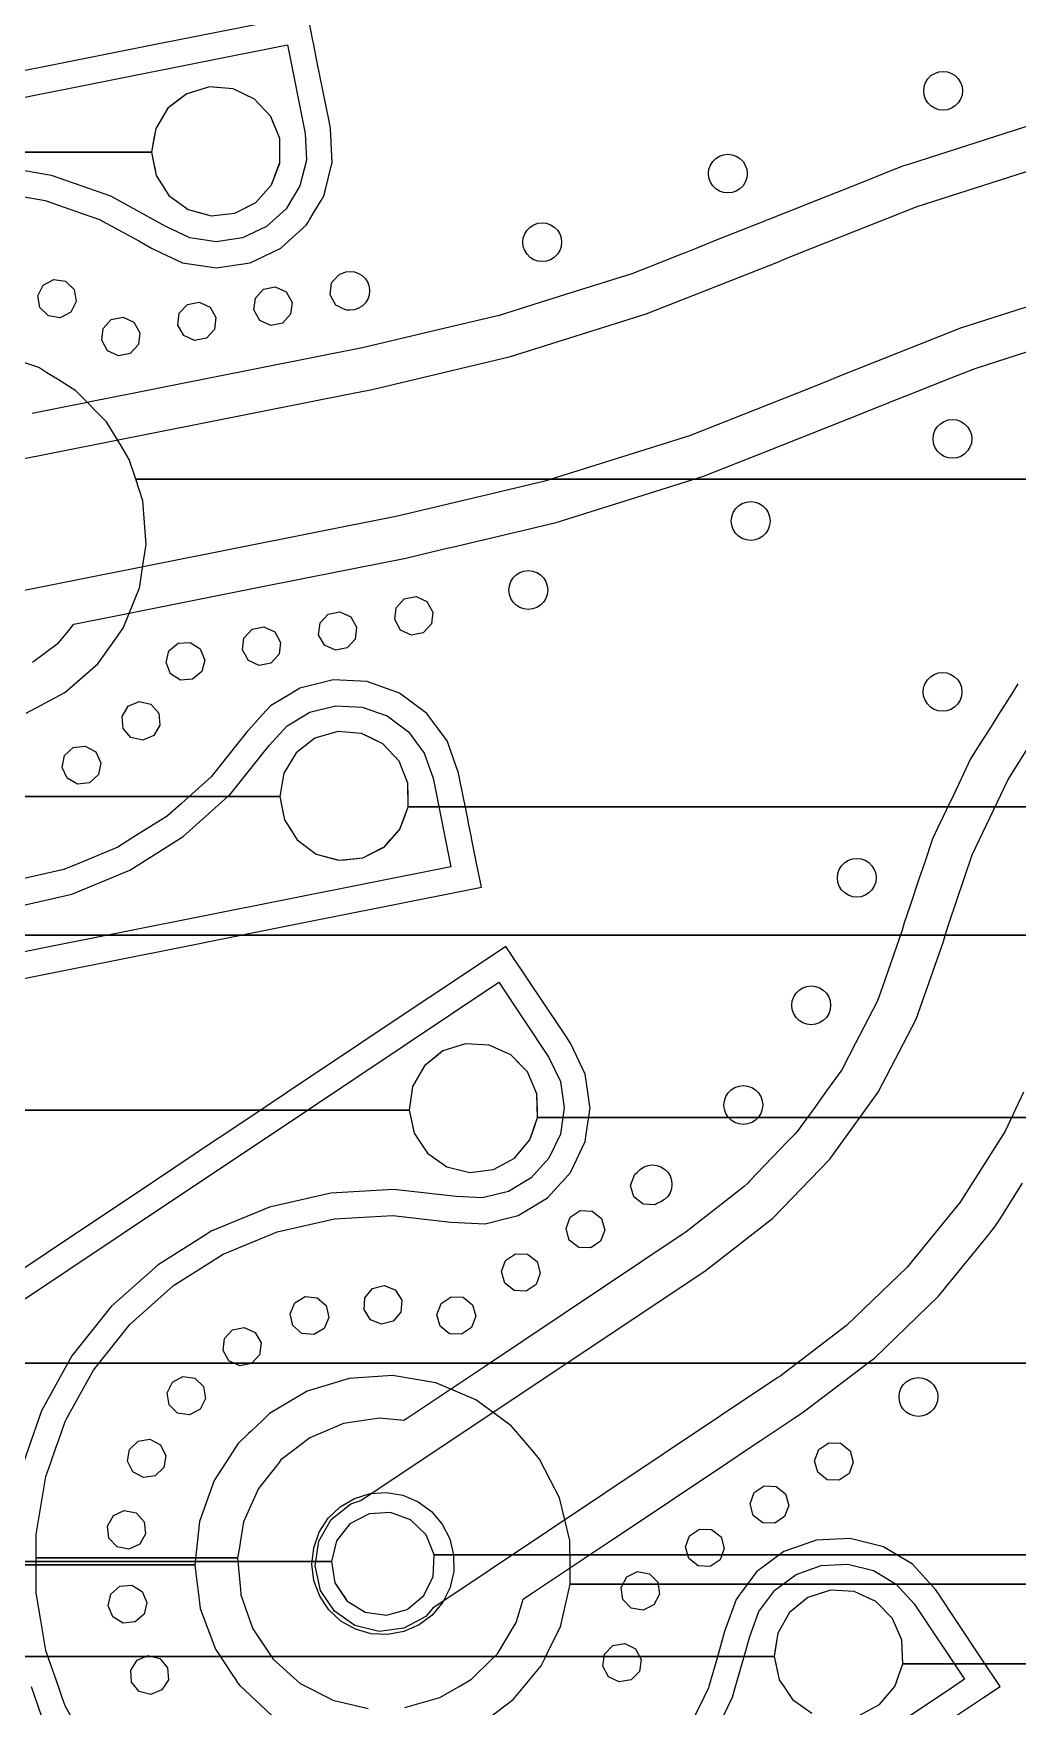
# Model space of a CAD drawing. Extents: x -26490 to 26500, y -26498 to 26498.
# Drawn here: x -20995 to -13388, y -13327 to -395 of the extents above; entities that cross this region are included whole.
import ezdxf

# ---------------------------------------------------------------- set-up
doc = ezdxf.new("R2010")
doc.units = 0
for name, color, linetype in [('L0D0', 1, 'CONTINUOUS'), ('L1D0', 2, 'CONTINUOUS'), ('L2D0', 3, 'CONTINUOUS'), ('L3D0', 4, 'CONTINUOUS')]:
    doc.layers.add(name, color=color, linetype=linetype)

msp = doc.modelspace()

# ---------------------------------------------------------------- linework, layer by layer
at = {"layer": 'L0D0'}
for points in [[(-21351.003, -1609.41), (-20904.853, -1685.215), (-20618.676, -1785.353), (-20477.703, -1834.682), (-20459.861, -1844.543), (-20180.751, -1998.801), (-20081.624, -2053.586), (-20006.345, -2089.19), (-19842.867, -2166.509), (-19581.611, -2205.263), (-19320.355, -2166.509), (-19156.877, -2089.19), (-19081.598, -2053.586), (-19021.152, -1998.801), (-18885.902, -1876.217), (-18866.917, -1844.543), (-18861.007, -1834.682), (-18831.44, -1785.353), (-18771.419, -1685.215), (-18750.119, -1649.678), (-18734.969, -1589.196), (-18692.704, -1420.462), (-18685.945, -1393.478), (-18698.904, -1129.682), (-18710.118, -1073.307), (-18802.959, -606.566), (-18829.963, -470.81), (-18834.102, -450), (-18874.486, -246.975), (-19895.162, -450), (-19999.781, -470.81), (-20682.273, -606.566), (-23028.738, -1073.307)], [(-23198.727, -1311.038), (-20081.578, -1311.038), (-20045.73, -1491.257), (-19947.201, -1646.356), (-19799.295, -1755.389), (-19621.991, -1803.63), (-19439.234, -1784.563), (-19275.705, -1700.765), (-19153.491, -1563.552), (-19089.096, -1391.455), (-19091.218, -1207.718), (-19159.571, -1037.155), (-19284.923, -902.801), (-19450.343, -822.802), (-19633.492, -807.962), (-19809.634, -860.285), (-19954.981, -972.705), (-20049.903, -1130.039), (-20081.578, -1311.038), (-23198.727, -1311.038), (-19031.625, -482.15), (-18895.061, -1168.7), (-18884.982, -1373.875), (-18934.895, -1573.141), (-19040.504, -1749.338), (-19192.712, -1887.292), (-19378.412, -1975.121), (-19581.611, -2005.263), (-19784.811, -1975.121), (-19970.51, -1887.292), (-20396.013, -1652.124), (-20854.897, -1491.554), (-21334.193, -1410.119)], [(-13190.292, -1073.307), (-14223.37, -1403.705), (-14275.765, -1420.462), (-14700.283, -1589.196), (-14941.858, -1685.215), (-15193.795, -1785.353), (-15317.902, -1834.682), (-15334.809, -1841.402), (-15341.983, -1844.543), (-15368.859, -1856.311), (-15729.098, -1998.801), (-15867.604, -2053.586), (-15957.617, -2089.19), (-15992.61, -2103.031), (-16153.094, -2166.509), (-16368.679, -2251.782), (-16924.114, -2426.361), (-17394.398, -2574.176), (-17812.687, -2673.18), (-18440.682, -2821.819), (-18466.566, -2826.968), (-19619.803, -3056.361), (-19945.766, -3121.199), (-20215.161, -3174.785), (-20556.935, -3242.768), (-20589.643, -3249.274), (-20721.274, -3275.457), (-21005.866, -3332.066)], [(-21548.854, -3776.538), (-18523.637, -3174.785), (-18402.186, -3150.627), (-18376.302, -3145.478), (-17306.863, -2892.355), (-16258.444, -2562.825), (-15236.496, -2158.603), (-15202.446, -2143.693), (-15100.145, -2103.031), (-14164.492, -1731.135), (-13140.693, -1403.705)], [(-12828.949, -2353.28), (-13827.3, -2672.572), (-14801.345, -3059.727), (-14835.395, -3074.637), (-15088.588, -3174.785), (-15924.395, -3505.381), (-17041.604, -3856.532), (-17494.408, -3963.705), (-18181.212, -4126.263), (-18207.096, -4131.412), (-21353.764, -4757.323)], [(-21000.876, -5253.824), (-20800.744, -5106.003), (-20744.32, -5036.697), (-20682.016, -4960.169), (-20331.57, -4890.461), (-19223.237, -4670), (-18664.202, -4558.801), (-18142.716, -4455.071), (-18116.832, -4449.923), (-17925.103, -4404.543), (-17785.253, -4371.442), (-17768.556, -4367.49), (-16954.068, -4174.71), (-16684.141, -4089.869), (-16282.743, -3963.705), (-15814.159, -3816.424), (-15389.467, -3648.441), (-14703.032, -3376.928), (-14668.982, -3362.018), (-14451.203, -3275.457), (-14385.329, -3249.274), (-14368.96, -3242.768), (-14197.921, -3174.785), (-14063.104, -3121.199), (-13899.977, -3056.361), (-13716.027, -2983.246), (-13227.383, -2826.968)], [(-13384.771, -5422.723), (-13429.848, -5494.21), (-13534.248, -5659.778), (-13592.523, -5752.196), (-13680.405, -5891.567), (-13750.23, -6002.303), (-13899.109, -6315.308), (-13915.064, -6348.853), (-13959.846, -6443.005), (-13963.148, -6449.947), (-13986.955, -6500), (-14041.896, -6615.508), (-14044.536, -6621.058), (-14107.291, -6807.081), (-14149.554, -6932.361), (-14220.903, -7143.86), (-14263.554, -7270.292), (-14278.976, -7326.883), (-14322.594, -7451.128), (-14432.2, -7763.338), (-14460.499, -7843.947), (-14474.155, -7882.847), (-14608.719, -8140.842), (-14639.288, -8199.451), (-14746.646, -8405.283), (-14871.276, -8578.425), (-14950.271, -8688.168), (-15090.877, -8883.505), (-15109.04, -8902.347), (-15165.308, -8960.72), (-15459.464, -9265.881), (-15473.595, -9280.541), (-15499.806, -9307.732), (-15820.416, -9556.877), (-15950.001, -9657.577), (-15965.069, -9669.286), (-15979.049, -9678.626), (-17508.445, -10700.536), (-18103.078, -11097.857), (-18131.763, -11117.024), (-18318.836, -11097.857), (-18597.702, -11139.783), (-18857.38, -11249.743), (-18888.445, -11273.451), (-18959.287, -11327.516), (-19081.554, -11420.827), (-19096.468, -11439.745), (-19256.139, -11642.287), (-19370.163, -11900.205), (-19391.378, -12027.664), (-19393.535, -12040.622), (-19403.028, -12097.653), (-19416.464, -12178.378), (-20974.908, -12178.378), (-20974.907, -12097.653), (-20974.907, -11996.273), (-20899.103, -11550.121), (-20860.481, -11439.745), (-20821.21, -11327.516), (-20802.292, -11273.451), (-20749.637, -11122.972), (-20735.757, -11097.857), (-20530.733, -10726.893), (-20509.714, -10700.536), (-20248.575, -10373.079), (-19911.138, -10071.527), (-19527.957, -9830.758), (-19160.677, -9678.626), (-19109.86, -9657.577), (-18668.662, -9556.877), (-18216.828, -9531.502), (-17991.619, -9556.877), (-17767.128, -9582.171), (-17503.332, -9595.13), (-17350.616, -9556.877), (-17247.132, -9530.956), (-17020.594, -9395.173), (-16916.696, -9280.541), (-16903.409, -9265.881), (-16843.224, -9199.478), (-16730.301, -8960.72), (-16721.642, -8902.347), (-16691.547, -8699.464), (-16693.223, -8688.168), (-16709.502, -8578.425), (-16730.301, -8438.208), (-16843.224, -8199.451), (-16882.385, -8140.842), (-17080.764, -7843.947), (-17134.625, -7763.338), (-17343.238, -7451.128), (-17810.493, -7763.338), (-17931.133, -7843.947), (-18375.468, -8140.842), (-18463.183, -8199.451), (-19030.358, -8578.425), (-19194.6, -8688.168), (-19515.142, -8902.347), (-19602.503, -8960.72), (-20059.209, -9265.881), (-20081.149, -9280.541), (-20494.715, -9556.877), (-20645.423, -9657.577), (-20676.925, -9678.626), (-22206.321, -10700.536)], [(-21396.077, -7763.338), (-19826.491, -7451.128), (-19201.869, -7326.883), (-18917.367, -7270.292), (-18281.75, -7143.86), (-17532.264, -6994.778), (-17544.679, -6932.361), (-17569.599, -6807.081), (-17607.705, -6615.508), (-17608.656, -6610.729), (-17630.681, -6500), (-17640.637, -6449.947), (-17642.018, -6443.005), (-17660.746, -6348.853), (-17667.419, -6315.308), (-17707.845, -6112.071), (-17786.743, -5891.567), (-17796.823, -5863.395), (-17879.294, -5752.196), (-17947.836, -5659.778), (-17954.156, -5651.256), (-18165.909, -5494.21), (-18166.295, -5493.924), (-18365.286, -5422.723), (-18381.414, -5416.952), (-18414.971, -5404.945), (-18678.768, -5391.986), (-18778.439, -5416.952), (-18801.478, -5422.723), (-18934.967, -5456.16), (-18998.449, -5494.21), (-19161.506, -5591.943), (-19222.988, -5659.778), (-19306.751, -5752.196), (-19338.875, -5787.639), (-19421.755, -5891.567), (-19621.033, -6141.453), (-19815.577, -6315.308), (-19853.114, -6348.853), (-19958.47, -6443.005), (-19969.518, -6449.947), (-20049.177, -6500), (-20225.4, -6610.729), (-20233.006, -6615.508), (-20341.65, -6683.774), (-20639.34, -6807.081), (-20759.747, -6856.955), (-21090.122, -6932.361)], [(-21172.988, -7155.693), (-20699.012, -7047.511), (-20249.853, -6861.462), (-19838.206, -6602.807), (-19492.009, -6293.427), (-19090.519, -6293.427), (-19054.671, -6473.646), (-18956.142, -6628.745), (-18808.237, -6737.778), (-18630.932, -6786.019), (-18448.176, -6766.953), (-18284.647, -6683.155), (-18162.432, -6545.941), (-18098.037, -6373.845), (-18100.159, -6190.107), (-18168.512, -6019.544), (-18293.864, -5885.19), (-18459.284, -5805.191), (-18642.434, -5790.351), (-18818.575, -5842.674), (-18963.922, -5955.094), (-19058.844, -6112.429), (-19090.519, -6293.427), (-19492.009, -6293.427), (-19475.7, -6278.853), (-19172.581, -5898.753), (-19034.628, -5746.545), (-18858.43, -5640.936), (-18659.164, -5591.023), (-18453.989, -5601.102), (-18260.575, -5670.308), (-18095.577, -5792.678), (-17973.207, -5957.675), (-17904.002, -6151.089), (-17767.439, -6837.639), (-24122.928, -8101.824)], [(-13340.184, -8578.425), (-13483.31, -8878.558), (-13830.765, -9427.548), (-14241.081, -9931.291), (-14708.427, -10382.626), (-15226.161, -10775.14), (-15240.14, -10784.481), (-17907.757, -12566.925), (-17961.624, -12630.292), (-18131.252, -12722.223), (-18322.633, -12746.67), (-18509.923, -12700.331), (-18667.826, -12589.463), (-18775.015, -12429.043), (-18817.016, -12240.733), (-18811.889, -12206.841), (-18692.023, -12206.841), (-18663.855, -12370.768), (-18571.447, -12509.066), (-18430.779, -12597.822), (-18266.17, -12621.689), (-18106.085, -12576.54), (-17978.204, -12470.183), (-17904.639, -12321.007), (-17898.109, -12154.806), (-17959.744, -12000.317), (-18078.886, -11884.254), (-18234.935, -11826.685), (-18400.908, -11837.563), (-18548.107, -11915.008), (-18651.08, -12045.63), (-18692.023, -12206.841), (-18811.889, -12206.841), (-18788.155, -12049.966), (-18692.331, -11882.508), (-18542.484, -11760.974), (-18463.327, -11735.456), (-15795.711, -9953.011), (-15795.71, -9953.011), (-15781.731, -9943.671), (-15279.202, -9553.157), (-14837.519, -9094.951), (-14465.716, -8578.425), (-14171.399, -8014.143), (-13960.586, -7413.648), (-13945.165, -7357.058), (-13915.895, -7270.292), (-13738.651, -6744.891), (-13461.148, -6161.462), (-13116.555, -5614.972)], [(-22786.341, -11328.631), (-20316.934, -9678.626), (-18877.439, -8716.786), (-18091.247, -8716.786), (-18051.247, -8896.128), (-17949.161, -9048.911), (-17798.777, -9154.498), (-17620.405, -9198.631), (-17438.137, -9175.348), (-17276.588, -9087.795), (-17157.575, -8947.795), (-17097.173, -8774.257), (-17103.538, -8590.618), (-17175.812, -8421.679), (-17304.234, -8290.256), (-17471.458, -8214.1), (-17654.901, -8203.494), (-17829.788, -8259.872), (-17972.499, -8375.619), (-18063.76, -8535.103), (-18091.247, -8716.786), (-18877.439, -8716.786), (-17398.417, -7728.536), (-17009.518, -8310.565), (-16921.689, -8496.265), (-16891.547, -8699.464), (-16921.689, -8902.663), (-17009.518, -9088.364), (-17147.472, -9240.571), (-17323.668, -9346.18), (-17522.935, -9396.093), (-17728.11, -9386.014), (-18211.219, -9331.58), (-18696.619, -9358.84), (-19170.595, -9467.022), (-19619.754, -9653.069), (-19660.428, -9678.626), (-20031.402, -9911.724), (-20393.907, -10235.68), (-20697.027, -10615.779), (-20932.194, -11041.282), (-21092.765, -11500.166)], [(-12090.621, -10672.99), (-14546.166, -10672.99), (-14493.74, -10633.244), (-13998.096, -10154.58), (-13610.414, -9678.626), (-13593.269, -9657.577), (-13562.935, -9620.336), (-13522.772, -9556.877), (-13347.879, -9280.541)], [(-18125.075, -13335.042), (-17853.663, -13258.496), (-17704.127, -13171.639), (-17609.814, -13116.858), (-17450.341, -12959.87), (-17408.85, -12919.026), (-17263.398, -12677.432), (-17258.771, -12661.959), (-17209.517, -12497.264), (-17159.39, -12463.77), (-17152.739, -12459.326), (-17098.846, -12423.316), (-16611.457, -12097.653), (-16526.104, -12040.622), (-16506.711, -12027.664), (-15626.828, -11439.745), (-15458.865, -11327.516), (-15377.951, -11273.451), (-15115.156, -11097.857), (-15056.802, -11058.866), (-15042.822, -11049.525), (-14582.5, -10700.536), (-14546.166, -10672.99), (-12090.621, -10672.99)], [(-14043.641, -13520.914), (-13650.905, -13258.496), (-13520.914, -13171.639), (-13662.414, -12959.87), (-13861.472, -12661.959), (-13993.898, -12463.77), (-13996.867, -12459.326), (-14020.928, -12423.316), (-14198.296, -12227.62), (-14415.133, -12097.653), (-14424.835, -12091.838), (-14629.303, -12040.622), (-14681.035, -12027.664), (-14944.832, -12040.622), (-15104.221, -12097.653), (-15193.508, -12129.601), (-15405.646, -12286.933), (-15506.794, -12423.316), (-15533.501, -12459.326), (-15536.797, -12463.77), (-15562.979, -12499.073), (-15621.261, -12661.959), (-15651.957, -12747.748), (-15713.068, -12959.87), (-15774.078, -13171.639), (-15777.238, -13182.607), (-15813.784, -13258.496), (-15940.158, -13520.914)], [(-20639.767, -13520.914), (-20749.638, -13322.119), (-20771.901, -13258.496), (-20802.293, -13171.639), (-20876.394, -12959.87), (-20899.104, -12894.969), (-20938.694, -12661.959), (-20972.368, -12463.77), (-20973.123, -12459.326), (-20974.908, -12448.818), (-20974.908, -12178.378), (-19416.464, -12178.378), (-19395.251, -12423.316), (-19392.132, -12459.326), (-19390.571, -12463.77), (-19320.972, -12661.959), (-19298.694, -12725.396), (-19142.023, -12959.87), (-18931.964, -13148.016), (-18886.487, -13171.639), (-18719.279, -13258.496), (-18681.713, -13278.01), (-18406.997, -13341.686)], [(-14615.84, -13399.213), (-14454.291, -13311.66), (-14335.278, -13171.661), (-14335.27, -13171.639), (-14274.876, -12998.123), (-14281.242, -12814.484), (-14353.515, -12645.544), (-14481.937, -12514.122), (-14649.162, -12437.965), (-14832.605, -12427.359), (-15007.491, -12483.738), (-15150.202, -12599.484), (-15241.464, -12758.968), (-15268.95, -12940.651), (-15500.134, -12940.651), (-15455.8, -12786.766), (-15386.595, -12593.352), (-15264.225, -12428.354), (-15099.228, -12305.985), (-14905.814, -12236.78), (-14700.638, -12226.701), (-14501.372, -12276.614), (-14325.175, -12382.223), (-14187.222, -12534.43), (-13798.322, -13116.459), (-13880.905, -13171.639), (-19186.245, -16716.554)], [(-15801.327, -13691.951), (-15590.387, -13253.931), (-15566.679, -13171.639), (-15500.134, -12940.651), (-15268.95, -12940.651), (-15228.95, -13119.994), (-15194.442, -13171.639), (-15126.864, -13272.776), (-14976.481, -13378.364)], [(-21013.433, -13171.639), (-20932.194, -13403.808)]]:
    msp.add_lwpolyline(points, dxfattribs=at)
at = {"layer": 'L1D0'}
for points in [[(-26457.997, -1311.038), (-20081.578, -1311.038), (-20065.582, -1391.455), (-20045.73, -1491.257), (-19947.201, -1646.356), (-19873.394, -1700.765), (-19799.295, -1755.389), (-19692.069, -1784.563), (-19621.991, -1803.63), (-19439.234, -1784.563), (-19382.302, -1755.389), (-19275.705, -1700.765), (-19153.491, -1563.552), (-19091.218, -1397.126), (-19089.096, -1391.455), (-19091.218, -1207.718), (-19159.571, -1037.155), (-19284.923, -902.801), (-19450.343, -822.802), (-19633.492, -807.962), (-19809.634, -860.285), (-19954.981, -972.705), (-20049.903, -1130.039), (-20081.578, -1311.038), (-26457.997, -1311.038)], [(18098.037, -6373.845), (-18098.037, -6373.845), (-18100.159, -6190.107), (-18168.512, -6019.544), (-18293.864, -5885.19), (-18381.778, -5842.674), (-18459.284, -5805.191), (-18642.434, -5790.351), (-18818.575, -5842.674), (-18963.922, -5955.094), (-19002.805, -6019.544), (-19058.844, -6112.429), (-19090.519, -6293.427), (-25737.838, -6293.427)], [(-25737.838, -6293.427), (-19090.519, -6293.427), (-19074.523, -6373.845), (-19054.671, -6473.646), (-18956.142, -6628.745), (-18808.237, -6737.778), (-18630.932, -6786.019), (-18448.176, -6766.953), (-18293.864, -6687.878), (-18284.647, -6683.155), (-18168.512, -6552.767), (-18162.432, -6545.941), (-18098.037, -6373.845), (18098.037, -6373.845)], [(-23080.427, -7364.903), (23080.427, -7364.903)], [(23080.427, -7364.903), (-23080.427, -7364.903)], [(17097.173, -8774.257), (-17097.173, -8774.257), (-17103.538, -8590.618), (-17175.812, -8421.679), (-17220.82, -8375.619), (-17304.234, -8290.256), (-17471.458, -8214.1), (-17654.901, -8203.494), (-17687.801, -8214.1), (-17829.788, -8259.872), (-17867.25, -8290.256), (-17972.499, -8375.619), (-18063.76, -8535.103), (-18091.247, -8716.786), (-25015.653, -8716.786)], [(-25015.653, -8716.786), (-18091.247, -8716.786), (-18078.429, -8774.257), (-18051.247, -8896.128), (-17949.161, -9048.911), (-17893.78, -9087.795), (-17798.777, -9154.498), (-17620.405, -9198.631), (-17438.137, -9175.348), (-17276.588, -9087.795), (-17157.575, -8947.795), (-17097.173, -8774.257), (17097.173, -8774.257)], [(-23640.829, -10672.99), (-12090.621, -10672.99)], [(-12090.621, -10672.99), (-23640.829, -10672.99)], [(17898.109, -12154.806), (-17898.109, -12154.806), (-17959.744, -12000.317), (-18078.886, -11884.254), (-18234.935, -11826.685), (-18400.908, -11837.563), (-18548.107, -11915.008), (-18651.08, -12045.63), (-18678.808, -12154.806), (-18692.023, -12206.841), (-23512.448, -12206.841)], [(-23512.448, -12206.841), (-18692.023, -12206.841), (-18663.855, -12370.768), (-18588.371, -12483.738), (-18571.447, -12509.066), (-18430.779, -12597.822), (-18266.17, -12621.689), (-18106.085, -12576.54), (-18024.956, -12509.066), (-17994.502, -12483.738), (-17978.204, -12470.183), (-17929.178, -12370.768), (-17904.639, -12321.007), (-17898.109, -12154.806), (17898.109, -12154.806)], [(14274.876, -12998.123), (-14274.876, -12998.123), (-14276.868, -12940.651), (-14281.242, -12814.484), (-14353.515, -12645.544), (-14481.937, -12514.122), (-14493.039, -12509.066), (-14548.654, -12483.738), (-14649.162, -12437.965), (-14832.605, -12427.359), (-15007.491, -12483.738), (-15038.72, -12509.066), (-15150.202, -12599.484), (-15241.464, -12758.968), (-15268.95, -12940.651), (-23119.412, -12940.651)], [(-22841.24, -13422.496), (-22993.776, -13171.661), (-23009.763, -13145.372), (-23088.63, -12998.123), (-23119.412, -12940.651), (-15268.95, -12940.651), (-15256.132, -12998.123), (-15228.95, -13119.994), (-15194.427, -13171.661), (-15126.864, -13272.776), (-14976.481, -13378.364)], [(-14615.84, -13399.213), (-14454.291, -13311.66), (-14335.278, -13171.661), (-14274.876, -12998.123), (14274.876, -12998.123)]]:
    msp.add_lwpolyline(points, dxfattribs=at)
at = {"layer": 'L2D0'}
for points in [[(-26457.997, -1311.038), (-20081.578, -1311.038), (-20065.582, -1391.455), (-20054.505, -1447.144), (-20045.73, -1491.257), (-19999.804, -1563.552), (-19947.201, -1646.356), (-19809.921, -1747.556), (-19799.295, -1755.389), (-19621.991, -1803.63), (-19439.234, -1784.563), (-19367.016, -1747.556), (-19275.705, -1700.765), (-19153.491, -1563.552), (-19109.934, -1447.144), (-19089.096, -1391.455), (-19090.025, -1311.038), (-19090.383, -1280), (-19091.218, -1207.718), (-19153.491, -1052.327), (-19159.571, -1037.155), (-19284.923, -902.801), (-19450.343, -822.802), (-19578.177, -812.444), (-19633.492, -807.962), (-19648.58, -812.444), (-19683.45, -822.802), (-19809.634, -860.285), (-19864.603, -902.801), (-19954.981, -972.705), (-20003.018, -1052.327), (-20049.903, -1130.039), (-20063.497, -1207.718), (-20081.578, -1311.038), (-26457.997, -1311.038)], [(-8030, -3840), (-20204.592, -3840), (-20254.162, -3686.684), (-20309.583, -3595.353), (-20429.419, -3397.868), (-20666.557, -3157.255), (-20809.931, -3067.375), (-20890.337, -3016.969), (-20907.346, -3006.306), (-20952.793, -2977.816), (-21229.567, -2883.864)], [(-21049.929, -5648.058), (-20751.412, -5489.89), (-20497.417, -5267.143), (-20343.006, -5050), (-20333.546, -5036.697), (-20301.638, -4991.826), (-20174.63, -4678.78), (-20173.279, -4670), (-20172.922, -4667.679), (-20164.448, -4612.625), (-20145.408, -4488.92), (-20132.992, -4408.255), (-20123.238, -4344.881), (-20150.234, -4008.131), (-20204.592, -3840), (-8030, -3840)], [(-25737.838, -6293.427), (-19090.519, -6293.427), (-19074.523, -6373.845), (-19054.671, -6473.646), (-19008.745, -6545.941), (-18956.142, -6628.745), (-18808.237, -6737.778), (-18647.872, -6781.41), (-18630.932, -6786.019), (-18586.753, -6781.41), (-18448.176, -6766.953), (-18284.647, -6683.155), (-18236.185, -6628.745), (-18162.432, -6545.941), (-18135.381, -6473.646), (-18098.037, -6373.845), (-18098.966, -6293.427), (-18100.159, -6190.107), (-18168.512, -6019.544), (-18293.864, -5885.19), (-18459.284, -5805.191), (-18642.434, -5790.351), (-18818.575, -5842.674), (-18963.922, -5955.094), (-19058.844, -6112.429), (-19090.519, -6293.427), (-25737.838, -6293.427)], [(17097.173, -8774.257), (-17097.173, -8774.257), (-17099.165, -8716.786), (-17103.538, -8590.618), (-17175.812, -8421.679), (-17304.234, -8290.256), (-17471.458, -8214.1), (-17654.901, -8203.494), (-17829.788, -8259.872), (-17972.499, -8375.619), (-18063.76, -8535.103), (-18072.159, -8590.618), (-18091.247, -8716.786), (-25015.653, -8716.786)], [(-25015.653, -8716.786), (-18091.247, -8716.786), (-18078.429, -8774.257), (-18059.131, -8860.779), (-18051.247, -8896.128), (-17949.161, -9048.911), (-17798.777, -9154.498), (-17620.405, -9198.631), (-17438.137, -9175.348), (-17399.665, -9154.498), (-17276.588, -9087.795), (-17157.575, -8947.795), (-17127.288, -8860.779), (-17097.173, -8774.257), (17097.173, -8774.257)], [(-23640.829, -10672.99), (-12090.621, -10672.99)], [(-12090.621, -10672.99), (-23640.829, -10672.99)], [(16845.979, -12380.946), (-16845.979, -12380.946), (-16847.055, -12233.126), (-16848.437, -12043.125), (-16928.734, -11714.976), (-16998.259, -11579.015), (-17082.543, -11414.19), (-17127.288, -11361.646), (-17249.949, -11217.606), (-17266.717, -11197.915), (-17301.573, -11156.984), (-17362.169, -11112.553), (-17431.379, -11061.806), (-17574.015, -10957.221), (-17731.205, -10890.767), (-17885.18, -10825.672), (-18218.296, -10769.43), (-18555.403, -10791.525), (-18878.328, -10890.767), (-19169.662, -11061.806), (-19222.673, -11112.553), (-19269.087, -11156.984), (-19311.844, -11197.915), (-19332.413, -11217.606), (-19413.698, -11295.419), (-19456.569, -11361.646), (-19597.281, -11579.015), (-19710.515, -11897.304), (-19747.293, -12233.126), (-23498.369, -12233.126)], [(-22722.914, -13617.076), (-22997.291, -13165.882), (-23009.763, -13145.372), (-23023.356, -13119.994), (-23088.63, -12998.123), (-23149.227, -12884.986), (-23388.656, -12437.965), (-23419.196, -12380.946), (-23498.369, -12233.126), (-19747.293, -12233.126), (-19728.925, -12380.946), (-19721.84, -12437.965), (-19705.634, -12568.378), (-19587.784, -12884.986), (-19512.188, -12998.123), (-19458.466, -13078.524), (-19430.757, -13119.994), (-19413.8, -13145.372), (-19400.096, -13165.882), (-19152.687, -13395.922)], [(14274.876, -12998.123), (-14274.876, -12998.123), (-14278.798, -12884.986), (-14281.242, -12814.484), (-14353.515, -12645.544), (-14481.937, -12514.122), (-14649.162, -12437.965), (-14832.605, -12427.359), (-14865.505, -12437.965), (-15007.491, -12483.738), (-15150.202, -12599.484), (-15241.464, -12758.968), (-15260.529, -12884.986), (-15268.95, -12940.651), (-17035.128, -12940.651), (-17007.677, -12884.986), (-16921.496, -12710.228), (-16859.056, -12437.965), (-16845.979, -12380.946), (16845.979, -12380.946)], [(-17555.688, -13477.288), (-17286.18, -13273.585), (-17197.133, -13165.882), (-17180.176, -13145.372), (-17159.194, -13119.994), (-17070.915, -13013.219), (-17063.47, -12998.123), (-17035.128, -12940.651), (-15268.95, -12940.651), (-15256.132, -12998.123), (-15228.95, -13119.994), (-15211.993, -13145.372), (-15198.289, -13165.882), (-15126.864, -13272.776), (-14976.481, -13378.364)], [(-14615.84, -13399.213), (-14454.291, -13311.66), (-14335.278, -13171.661), (-14333.267, -13165.882), (-14326.128, -13145.372), (-14317.295, -13119.994), (-14274.876, -12998.123), (14274.876, -12998.123)]]:
    msp.add_lwpolyline(points, dxfattribs=at)
msp.add_lwpolyline([(-18256.36, -12771.368), (-18383.896, -12764.87), (-18506.497, -12729.135), (-18617.552, -12666.09), (-18711.074, -12579.133), (-18782.021, -12472.952), (-18816.269, -12380.946), (-18826.57, -12353.272), (-18842.317, -12226.545), (-18840.16, -12206.841), (-18692.023, -12206.841), (-18663.855, -12370.768), (-18657.054, -12380.946), (-18571.447, -12509.066), (-18430.779, -12597.822), (-18266.17, -12621.689), (-18106.085, -12576.54), (-17978.204, -12470.183), (-17934.197, -12380.946), (-17904.639, -12321.007), (-17898.109, -12154.806), (-17959.744, -12000.317), (-18078.886, -11884.254), (-18234.935, -11826.685), (-18400.908, -11837.563), (-18548.107, -11915.008), (-18651.08, -12045.63), (-18692.023, -12206.841), (-18840.16, -12206.841), (-18828.415, -12099.601), (-18785.611, -11979.286), (-18716.216, -11872.086), (-18623.968, -11783.778), (-18513.842, -11719.124), (-18391.774, -11681.61), (-18264.346, -11673.258), (-18138.426, -11694.518), (-18020.803, -11744.244), (-17917.818, -11819.755), (-17835.023, -11916.981), (-17776.882, -12030.681), (-17746.529, -12154.723), (-17745.601, -12282.422), (-17768.196, -12380.946), (-17774.146, -12406.893), (-17830.627, -12521.425), (-17912, -12619.845), (-18013.875, -12696.846), (-18130.763, -12748.278)], close=True, dxfattribs=at)
at = {"layer": 'L3D0'}
for points in [[(-13963.011, -987.97), (-13996.389, -984.209), (-14028.094, -973.115), (-14056.534, -955.244), (-14080.286, -931.493), (-14098.156, -903.052), (-14109.25, -871.348), (-14113.011, -837.97), (-14109.25, -804.592), (-14098.156, -772.887), (-14080.286, -744.446), (-14056.534, -720.695), (-14028.094, -702.824), (-13996.389, -691.731), (-13963.011, -687.97), (-13929.633, -691.731), (-13897.928, -702.824), (-13869.488, -720.695), (-13845.736, -744.446), (-13827.866, -772.887), (-13816.772, -804.592), (-13813.011, -837.97), (-13816.772, -871.348), (-13827.866, -903.052), (-13845.736, -931.493), (-13869.488, -955.244), (-13897.928, -973.115), (-13929.633, -984.209)], [(-15626.929, -1627.793), (-15660.307, -1624.032), (-15692.011, -1612.939), (-15720.452, -1595.068), (-15744.204, -1571.317), (-15762.074, -1542.876), (-15773.168, -1511.171), (-15776.929, -1477.793), (-15773.168, -1444.415), (-15762.074, -1412.711), (-15744.204, -1384.27), (-15720.452, -1360.519), (-15692.011, -1342.648), (-15660.307, -1331.554), (-15626.929, -1327.793), (-15593.551, -1331.554), (-15561.846, -1342.648), (-15533.405, -1360.519), (-15509.654, -1384.27), (-15491.784, -1412.711), (-15480.69, -1444.415), (-15476.929, -1477.793), (-15480.69, -1511.171), (-15491.784, -1542.876), (-15509.654, -1571.317), (-15533.405, -1595.068), (-15561.846, -1612.939), (-15593.551, -1624.032)], [(-17061.91, -2158.036), (-17095.288, -2154.275), (-17126.992, -2143.181), (-17155.433, -2125.31), (-17179.184, -2101.559), (-17197.055, -2073.118), (-17208.149, -2041.414), (-17211.91, -2008.036), (-17208.149, -1974.658), (-17197.055, -1942.953), (-17179.184, -1914.512), (-17155.433, -1890.761), (-17126.992, -1872.89), (-17095.288, -1861.797), (-17061.91, -1858.036), (-17028.532, -1861.797), (-16996.827, -1872.89), (-16968.386, -1890.761), (-16944.635, -1914.512), (-16926.764, -1942.953), (-16915.67, -1974.658), (-16911.91, -2008.036), (-16915.67, -2041.414), (-16926.764, -2073.118), (-16944.635, -2101.559), (-16968.386, -2125.31), (-16996.827, -2143.181), (-17028.532, -2154.275)], [(-20787.71, -2591.571), (-20879.454, -2578.261), (-20945.853, -2513.566), (-20961.546, -2422.199), (-20920.536, -2339.057), (-20838.489, -2295.9), (-20746.744, -2309.21), (-20680.345, -2373.905), (-20664.654, -2465.272), (-20705.663, -2548.413)], [(-18571.988, -2534.574), (-18586.554, -2527.859), (-18611.409, -2519.162), (-18627.908, -2508.795), (-18656.177, -2495.763), (-18701.474, -2414.878), (-18690.578, -2322.815), (-18669.758, -2300.292), (-18663.601, -2290.493), (-18639.849, -2266.742), (-18637.214, -2265.086), (-18627.65, -2254.74), (-18617.551, -2252.731), (-18611.409, -2248.872), (-18579.704, -2237.778), (-18546.326, -2234.017), (-18512.948, -2237.778), (-18481.243, -2248.872), (-18452.803, -2266.742), (-18429.051, -2290.493), (-18411.181, -2318.934), (-18400.087, -2350.639), (-18396.326, -2384.017), (-18400.087, -2417.395), (-18411.181, -2449.099), (-18429.051, -2477.54), (-18452.803, -2501.292), (-18481.243, -2519.162), (-18512.948, -2530.256), (-18546.326, -2534.017), (-18560.92, -2532.373)], [(-19160.459, -2651.628), (-19244.648, -2612.817), (-19289.945, -2531.932), (-19279.05, -2439.869), (-19216.121, -2371.795), (-19125.198, -2353.709), (-19041.008, -2392.52), (-18995.71, -2473.405), (-19006.607, -2565.468), (-19069.535, -2633.543)], [(-19748.93, -2768.683), (-19833.119, -2729.871), (-19878.417, -2648.986), (-19867.521, -2556.924), (-19804.592, -2488.849), (-19713.669, -2470.763), (-19629.479, -2509.574), (-19584.181, -2590.459), (-19595.078, -2682.522), (-19658.006, -2750.597)], [(-20337.401, -2885.737), (-20421.591, -2846.926), (-20466.888, -2766.04), (-20455.992, -2673.978), (-20393.064, -2605.903), (-20302.14, -2587.817), (-20217.95, -2626.628), (-20172.652, -2707.513), (-20183.549, -2799.576), (-20246.477, -2867.651)], [(-13890.637, -3678.23), (-13924.015, -3674.469), (-13955.719, -3663.376), (-13984.16, -3645.505), (-14007.912, -3621.754), (-14025.782, -3593.313), (-14036.876, -3561.608), (-14040.637, -3528.23), (-14036.876, -3494.852), (-14025.782, -3463.148), (-14007.912, -3434.707), (-13984.16, -3410.956), (-13955.719, -3393.085), (-13924.015, -3381.991), (-13890.637, -3378.23), (-13857.259, -3381.991), (-13825.554, -3393.085), (-13797.113, -3410.956), (-13773.362, -3434.707), (-13755.492, -3463.148), (-13744.398, -3494.852), (-13740.637, -3528.23), (-13744.398, -3561.608), (-13755.492, -3593.313), (-13773.362, -3621.754), (-13797.113, -3645.505), (-13825.554, -3663.376), (-13857.259, -3674.469)], [(-15450.091, -4313.211), (-15483.469, -4309.45), (-15515.174, -4298.356), (-15543.614, -4280.486), (-15567.366, -4256.734), (-15585.236, -4228.294), (-15596.33, -4196.589), (-15600.091, -4163.211), (-15596.33, -4129.833), (-15585.236, -4098.128), (-15567.366, -4069.688), (-15543.614, -4045.936), (-15515.174, -4028.066), (-15483.469, -4016.972), (-15450.091, -4013.211), (-15416.713, -4016.972), (-15385.008, -4028.066), (-15356.567, -4045.936), (-15332.816, -4069.688), (-15314.946, -4098.128), (-15303.852, -4129.833), (-15300.091, -4163.211), (-15303.852, -4196.589), (-15314.946, -4228.294), (-15332.816, -4256.734), (-15356.567, -4280.486), (-15385.008, -4298.356), (-15416.713, -4309.45)], [(-17169.751, -4847.108), (-17203.129, -4843.347), (-17234.833, -4832.253), (-17263.274, -4814.383), (-17287.026, -4790.632), (-17304.896, -4762.191), (-17315.99, -4730.486), (-17319.751, -4697.108), (-17315.99, -4663.73), (-17304.896, -4632.026), (-17287.026, -4603.585), (-17263.274, -4579.833), (-17234.833, -4561.963), (-17203.129, -4550.869), (-17169.751, -4547.108), (-17136.373, -4550.869), (-17104.668, -4561.963), (-17076.227, -4579.833), (-17052.476, -4603.585), (-17034.606, -4632.026), (-17023.512, -4663.73), (-17019.751, -4697.108), (-17023.512, -4730.486), (-17034.606, -4762.191), (-17052.476, -4790.632), (-17076.227, -4814.383), (-17104.668, -4832.253), (-17136.373, -4843.347)], [(-18072.556, -5045.384), (-18156.746, -5006.573), (-18202.043, -4925.688), (-18191.147, -4833.626), (-18128.219, -4765.551), (-18037.295, -4747.465), (-17953.106, -4786.276), (-17907.807, -4867.161), (-17918.704, -4959.224), (-17981.633, -5027.299)], [(-18661.028, -5162.439), (-18745.217, -5123.627), (-18790.514, -5042.742), (-18779.618, -4950.68), (-18716.69, -4882.605), (-18625.766, -4864.519), (-18541.577, -4903.33), (-18496.279, -4984.215), (-18507.175, -5076.278), (-18570.104, -5144.353)], [(-19249.499, -5279.493), (-19333.688, -5240.682), (-19378.985, -5159.797), (-19368.09, -5067.734), (-19305.161, -4999.659), (-19214.237, -4981.573), (-19130.048, -5020.385), (-19084.75, -5101.269), (-19095.647, -5193.332), (-19158.575, -5261.407)], [(-19857.474, -5392.917), (-19935.805, -5343.334), (-19970.032, -5257.179), (-19947.081, -5167.36), (-19875.719, -5108.185), (-19783.204, -5102.257), (-19704.872, -5151.84), (-19670.646, -5237.995), (-19693.597, -5327.815), (-19764.959, -5386.99)], [(-13967.415, -5634.061), (-14000.793, -5630.3), (-14032.498, -5619.206), (-14060.939, -5601.336), (-14084.69, -5577.584), (-14102.56, -5549.144), (-14113.654, -5517.439), (-14117.415, -5484.061), (-14113.654, -5450.683), (-14102.56, -5418.978), (-14084.69, -5390.538), (-14060.939, -5366.786), (-14032.498, -5348.916), (-14000.793, -5337.822), (-13967.415, -5334.061), (-13934.037, -5337.822), (-13902.332, -5348.916), (-13873.892, -5366.786), (-13850.14, -5390.538), (-13832.27, -5418.978), (-13821.176, -5450.683), (-13817.415, -5484.061), (-13821.176, -5517.439), (-13832.27, -5549.144), (-13850.14, -5577.584), (-13873.892, -5601.336), (-13902.332, -5619.206), (-13934.037, -5630.3)], [(-20150.454, -5856.501), (-20240.844, -5835.916), (-20301.874, -5766.134), (-20310.23, -5673.806), (-20262.72, -5594.2), (-20177.494, -5557.722), (-20087.103, -5578.306), (-20026.074, -5648.089), (-20017.718, -5740.417), (-20065.227, -5820.023)], [(-20653.393, -6197.233), (-20734.219, -6151.832), (-20772.922, -6067.592), (-20754.719, -5976.692), (-20686.563, -5913.851), (-20594.487, -5903.074), (-20513.66, -5948.476), (-20474.957, -6032.715), (-20493.16, -6123.616), (-20561.316, -6186.456)], [(-14630.05, -7071.295), (-14663.428, -7067.534), (-14695.133, -7056.44), (-14723.574, -7038.57), (-14747.325, -7014.818), (-14765.196, -6986.377), (-14776.289, -6954.673), (-14780.05, -6921.295), (-14776.289, -6887.917), (-14765.196, -6856.212), (-14747.325, -6827.771), (-14723.574, -6804.02), (-14695.133, -6786.149), (-14663.428, -6775.056), (-14630.05, -6771.295), (-14596.672, -6775.056), (-14564.968, -6786.149), (-14536.527, -6804.02), (-14512.775, -6827.771), (-14494.905, -6856.212), (-14483.811, -6887.917), (-14480.05, -6921.295), (-14483.811, -6954.673), (-14494.905, -6986.377), (-14512.775, -7014.818), (-14536.527, -7038.57), (-14564.968, -7056.44), (-14596.672, -7067.534)], [(-14982.521, -8056.821), (-15015.899, -8053.061), (-15047.603, -8041.967), (-15076.044, -8024.096), (-15099.795, -8000.345), (-15117.666, -7971.904), (-15128.76, -7940.199), (-15132.521, -7906.821), (-15128.76, -7873.443), (-15117.666, -7841.739), (-15099.795, -7813.298), (-15076.044, -7789.547), (-15047.603, -7771.676), (-15015.899, -7760.582), (-14982.521, -7756.821), (-14949.143, -7760.582), (-14917.438, -7771.676), (-14888.997, -7789.547), (-14865.246, -7813.298), (-14847.375, -7841.739), (-14836.282, -7873.443), (-14832.521, -7906.821), (-14836.282, -7940.199), (-14847.375, -7971.904), (-14865.246, -8000.345), (-14888.997, -8024.096), (-14917.438, -8041.967), (-14949.143, -8053.061)], [(-15507.166, -8827.497), (-15540.544, -8823.736), (-15572.249, -8812.642), (-15600.69, -8794.771), (-15624.441, -8771.02), (-15642.312, -8742.579), (-15653.405, -8710.875), (-15657.166, -8677.497), (-15653.405, -8644.118), (-15642.312, -8612.414), (-15624.441, -8583.973), (-15600.69, -8560.222), (-15572.249, -8542.351), (-15540.544, -8531.257), (-15507.166, -8527.497), (-15473.788, -8531.257), (-15442.084, -8542.351), (-15413.643, -8560.222), (-15389.891, -8583.973), (-15372.021, -8612.414), (-15360.927, -8644.118), (-15357.166, -8677.497), (-15360.927, -8710.875), (-15372.021, -8742.579), (-15389.891, -8771.02), (-15413.643, -8794.771), (-15442.084, -8812.642), (-15473.788, -8823.736)], [(-16188.34, -9448.833), (-16280.973, -9445.194), (-16353.776, -9387.801), (-16378.94, -9298.576), (-16346.853, -9211.602), (-16326.696, -9198.133), (-16326.35, -9197.583), (-16302.599, -9173.832), (-16274.158, -9155.961), (-16242.453, -9144.867), (-16209.075, -9141.106), (-16175.697, -9144.867), (-16143.993, -9155.961), (-16115.552, -9173.832), (-16091.8, -9197.583), (-16073.93, -9226.024), (-16062.836, -9257.728), (-16059.075, -9291.106), (-16062.836, -9324.484), (-16073.93, -9356.189), (-16091.8, -9384.63), (-16115.552, -9408.381), (-16143.993, -9426.252), (-16166.147, -9434.004)], [(-16687.221, -9782.175), (-16779.855, -9778.536), (-16852.657, -9721.143), (-16877.822, -9631.918), (-16845.735, -9544.944), (-16768.653, -9493.44), (-16676.02, -9497.079), (-16603.216, -9554.472), (-16578.053, -9643.697), (-16610.14, -9730.671)], [(-17186.103, -10115.517), (-17278.736, -10111.878), (-17351.539, -10054.485), (-17376.704, -9965.26), (-17344.616, -9878.286), (-17267.535, -9826.782), (-17174.902, -9830.421), (-17102.098, -9887.814), (-17076.935, -9977.039), (-17109.022, -10064.013)], [(-18303.443, -10372.224), (-18389.545, -10337.863), (-18439.008, -10259.456), (-18432.936, -10166.95), (-18373.651, -10095.679), (-18283.796, -10072.867), (-18197.693, -10107.228), (-18148.232, -10185.635), (-18154.302, -10278.141), (-18213.588, -10349.412)], [(-18828.353, -10451.53), (-18920.668, -10443.032), (-18990.357, -10381.895), (-19010.801, -10291.472), (-18974.191, -10206.302), (-18894.512, -10158.916), (-18802.197, -10167.414), (-18732.509, -10228.551), (-18712.064, -10318.973), (-18748.673, -10404.144)], [(-17684.985, -10448.86), (-17777.618, -10445.221), (-17850.421, -10387.827), (-17875.585, -10298.603), (-17843.498, -10211.628), (-17766.417, -10160.124), (-17673.783, -10163.763), (-17600.98, -10221.156), (-17575.816, -10310.381), (-17607.904, -10397.355)], [(-19400.071, -10694.674), (-19484.25, -10655.841), (-19529.527, -10574.944), (-19518.607, -10482.885), (-19455.661, -10414.826), (-19364.733, -10396.763), (-19280.553, -10435.597), (-19235.276, -10516.493), (-19246.196, -10608.552), (-19309.142, -10676.612)], [(-19788.294, -11072.079), (-19880.034, -11058.745), (-19946.418, -10994.034), (-19962.085, -10902.662), (-19921.054, -10819.532), (-19838.997, -10776.395), (-19747.256, -10789.729), (-19680.873, -10854.44), (-19665.205, -10945.811), (-19706.236, -11028.942)], [(-14153.657, -11084.04), (-14187.035, -11080.279), (-14218.74, -11069.185), (-14247.18, -11051.314), (-14270.932, -11027.563), (-14288.802, -10999.122), (-14299.896, -10967.418), (-14303.657, -10934.04), (-14299.896, -10900.662), (-14288.802, -10868.957), (-14270.932, -10840.516), (-14247.18, -10816.765), (-14218.74, -10798.894), (-14187.035, -10787.801), (-14153.657, -10784.04), (-14120.279, -10787.801), (-14088.574, -10798.894), (-14060.134, -10816.765), (-14036.382, -10840.516), (-14018.512, -10868.957), (-14007.418, -10900.662), (-14003.657, -10934.04), (-14007.418, -10967.418), (-14018.512, -10999.122), (-14036.382, -11027.563), (-14060.134, -11051.314), (-14088.574, -11069.185), (-14120.279, -11080.279)], [(-20145.132, -11557.443), (-20227.157, -11514.243), (-20268.124, -11431.081), (-20252.385, -11339.722), (-20185.953, -11275.062), (-20094.201, -11261.798), (-20012.176, -11304.998), (-19971.21, -11388.161), (-19986.949, -11479.52), (-20053.381, -11544.18)], [(-14766.08, -11577.395), (-14858.713, -11573.756), (-14931.516, -11516.363), (-14956.68, -11427.138), (-14924.593, -11340.164), (-14847.512, -11288.66), (-14754.878, -11292.299), (-14682.075, -11349.692), (-14656.911, -11438.917), (-14688.999, -11525.891)], [(-15264.962, -11910.738), (-15357.595, -11907.099), (-15430.398, -11849.705), (-15455.562, -11760.48), (-15423.475, -11673.506), (-15346.393, -11622.002), (-15253.76, -11625.641), (-15180.957, -11683.034), (-15155.793, -11772.259), (-15187.88, -11859.233)], [(-20257.723, -12110.888), (-20348.638, -12092.755), (-20411.531, -12024.648), (-20422.38, -11932.579), (-20377.041, -11851.718), (-20292.831, -11812.949), (-20201.917, -11831.082), (-20139.024, -11899.19), (-20128.174, -11991.258), (-20173.514, -12072.12)], [(-15763.843, -12244.08), (-15856.477, -12240.441), (-15929.279, -12183.047), (-15954.444, -12093.823), (-15922.357, -12006.848), (-15845.275, -11955.344), (-15752.642, -11958.983), (-15679.838, -12016.376), (-15654.675, -12105.601), (-15686.762, -12192.576)], [(-16282.133, -12581.532), (-16373.477, -12565.7), (-16438.068, -12499.201), (-16451.237, -12407.435), (-16407.952, -12325.456), (-16324.748, -12284.575), (-16233.405, -12300.408), (-16168.813, -12366.907), (-16155.645, -12458.672), (-16198.929, -12540.652)], [(-20300.86, -12681.949), (-20380.504, -12634.503), (-20417.047, -12549.304), (-20396.532, -12458.897), (-20326.796, -12397.814), (-20234.475, -12389.387), (-20154.833, -12436.835), (-20118.289, -12522.034), (-20138.803, -12612.44), (-20208.539, -12673.522)], [(-16466.793, -13137.519), (-16549.882, -13096.404), (-16592.934, -13014.302), (-16579.505, -12922.574), (-16514.726, -12856.258), (-16423.338, -12840.684), (-16340.25, -12881.8), (-16297.198, -12963.902), (-16310.626, -13055.63), (-16375.406, -13121.946)], [(-20087.757, -13233.33), (-20177.595, -13210.449), (-20236.825, -13139.133), (-20242.824, -13046.622), (-20193.302, -12968.253), (-20107.173, -12933.959), (-20017.336, -12956.84), (-19958.105, -13028.156), (-19952.106, -13120.667), (-20001.628, -13199.037)]]:
    msp.add_lwpolyline(points, close=True, dxfattribs=at)

doc.saveas('drawing.dxf')
